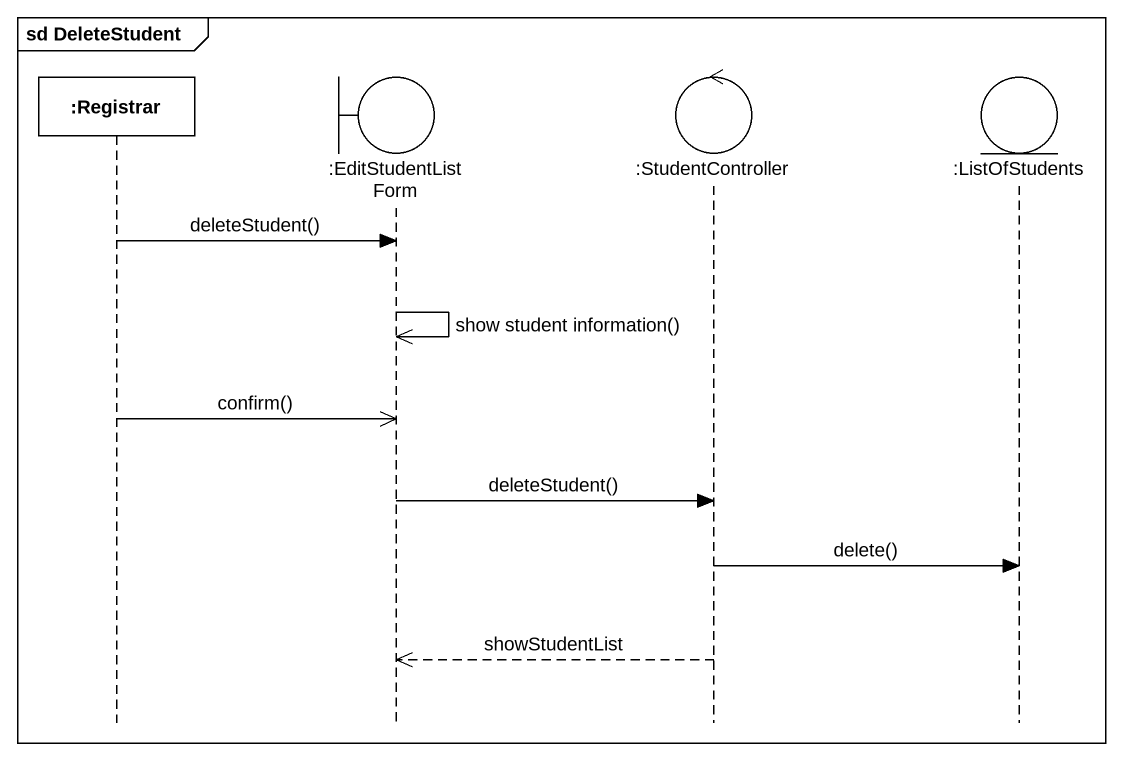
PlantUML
@startuml
mainframe sd DeleteStudent
hide footbox
participant ":Registrar" as Registrar
boundary ":EditStudentListForm" as EditStudentListForm
control ":StudentController" as StudentController
entity ":ListOfStudents" as ListOfStudents

Registrar -> EditStudentListForm : deleteStudent()
EditStudentListForm ->> EditStudentListForm : show student information()
Registrar ->> EditStudentListForm : confirm()
EditStudentListForm -> StudentController : deleteStudent()
StudentController -> ListOfStudents : delete()
StudentController -->> EditStudentListForm : showStudentList
@enduml
